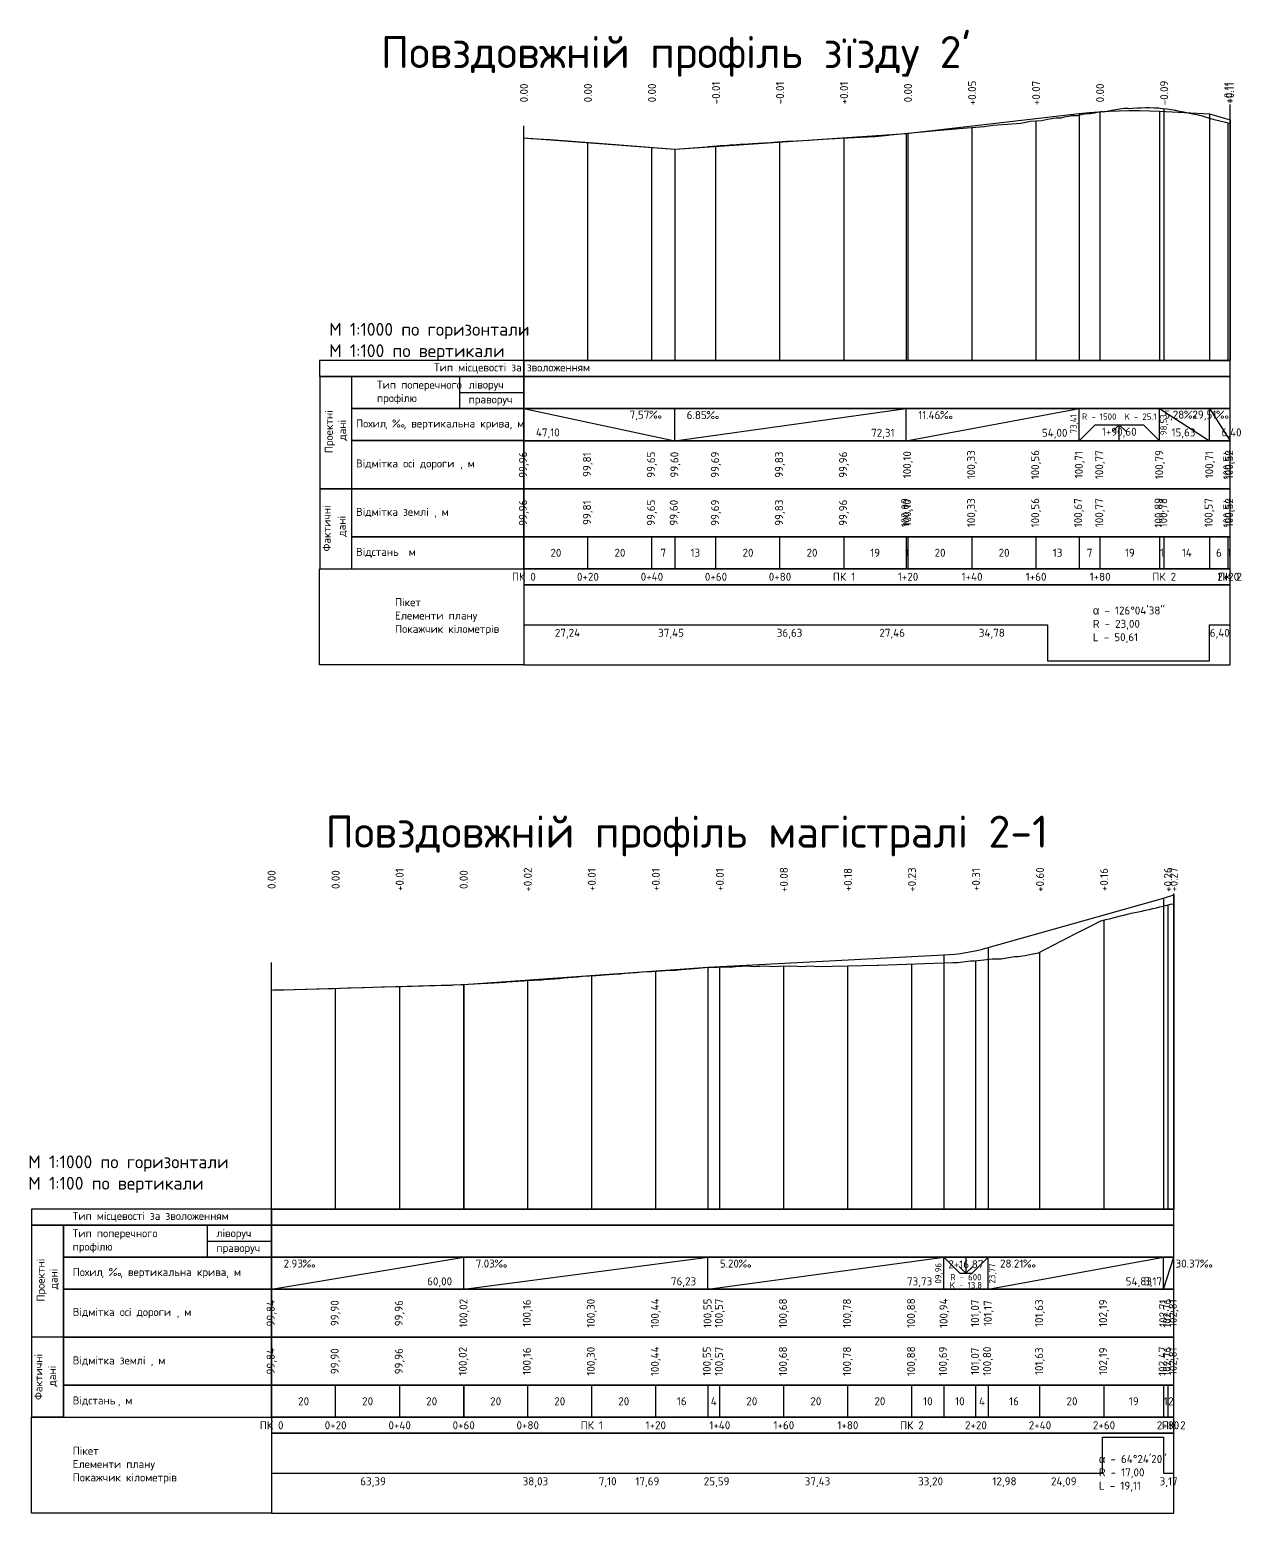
# Model space of a CAD drawing. Header units: metres. Extents: x 3746 to 7161, y 2134 to 3394.
# Drawn here: x 6782.4 to 7160.9, y 2805.9 to 3269.3 of the extents above; entities that cross this region are included whole.
import ezdxf

# ---------------------------------------------------------------- set-up
doc = ezdxf.new("R2010")
doc.units = ezdxf.units.M
for name, color, linetype in [('C-ROAD-PROF', 92, 'Continuous'), ('C-ROAD-PROF-BAND', 9, 'Continuous'), ('C-ROAD-PROF-BAND-HGEOM', 150, 'Continuous'), ('C-ROAD-PROF-GRID', 150, 'Continuous'), ('C-ROAD-PROF-LABEL', 7, 'Continuous'), ('C-ROAD-PROF-LINE', 1, 'Continuous'), ('ГП_Вид.Профиля', 7, 'Continuous'), ('Трасса съезд на бров.просп 3-C-ROAD-PROF-TEXT', 7, 'Continuous'), ('Трасса съезд на будивельныкив 2-C-ROAD-PROF-TEXT', 7, 'Continuous')]:
    doc.layers.add(name, color=color, linetype=linetype)
doc.styles.get("Standard").update_dxf_attribs({"font": 'arial.ttf'})
doc.styles.add('СПДС', font='isocpeur.ttf')

# ---------------------------------------------------------------- blocks, each defined once
blk = doc.blocks.new('Профиль - Форма 5')
blk.add_line((-25, -20), (-25, -10))
for points in [[(-80, -10), (-5, -10), (-5, -5), (-80, -5)], [(-80, -70), (-70, -70), (-70, -10), (-80, -10)], [(-70, -20), (-5, -20), (-5, -10), (-70, -10)], [(-70, -30), (-5, -30), (-5, -20), (-70, -20)], [(-70, -45), (-5, -45), (-5, -30), (-70, -30)], [(-70, -60), (-5, -60), (-5, -45), (-70, -45)], [(-70, -70), (-5, -70), (-5, -60), (-70, -60)], [(-5, -100), (-80, -100), (-80, -70), (-5, -70)]]:
    blk.add_lwpolyline(points, close=True)
for points in [[(-25, -15), (-5, -15)], [(-70, -45), (-80, -45)], [(-70, -70), (-80, -70)]]:
    blk.add_lwpolyline(points)
at = {"style": 'СПДС'}
for s, p in [('Тип місцевості за зволоженням', (-67.13, -8.38)), ('Тип поперечного', (-67.13, -13.79)), ('ліворуч', (-22.25, -13.75)), ('профілю', (-67.13, -17.96)), ('праворуч', (-22.25, -18.38)), ('Похил', (-67.13, -25.9)), (', ', (-58.13, -25.9)), ('‰', (-55.76, -25.9)), (', ', (-52.27, -25.9)), ('вертикальна крива', (-49.89, -25.9)), (', ', (-19.16, -25.9)), ('м', (-16.78, -25.9)), ('Відмітка осі дороги', (-67.13, -38.38)), ('м', (-32.26, -38.38)), (', ', (-34.63, -38.38)), ('Відмітка землі', (-67.13, -53.5)), (', ', (-42.76, -53.5)), ('м', (-40.38, -53.5)), ('Відстань', (-67.13, -66)), ('м', (-50.68, -66)), (', ', (-53.05, -66)), ('Пікет', (-67.13, -81.71)), ('Елементи плану', (-67.13, -85.88)), ('Покажчик кілометрів', (-67.13, -90.04))]:
    blk.add_text(s, height=2.5, dxfattribs=at).set_placement(p)
for s, p in [('Проектні ', (-75.89, -33.89)), ('дані', (-71.84, -30.09)), ('Фактичні', (-76.58, -64.63)), ('дані', (-72.33, -60.41))]:
    blk.add_text(s, height=2.5, rotation=90, dxfattribs=at).set_placement(p)

msp = doc.modelspace()

# ---------------------------------------------------------------- linework, layer by layer
msp.add_line((6916.783, 3150.955), (6916.783, 3160.955))
for points in [[(6872.981, 3160.955), (6936.783, 3160.955), (6936.783, 3165.955), (6872.981, 3165.955)], [(6873.008, 3100.955), (6883.008, 3100.955), (6883.008, 3160.955), (6873.008, 3160.955)], [(6936.783, 3070.955), (6872.935, 3070.955), (6872.935, 3100.955), (6936.783, 3100.955)]]:
    msp.add_lwpolyline(points, close=True)
for points in [[(6883.008, 3150.955), (6936.783, 3150.955), (6936.783, 3160.955), (6873.008, 3160.955)], [(6916.783, 3155.955), (6936.783, 3155.955)], [(6883.008, 3140.955), (6936.783, 3140.955), (6936.783, 3150.955), (6883.008, 3150.955)], [(6873.008, 3125.955), (6936.783, 3125.955), (6936.783, 3140.955), (6883.008, 3140.955)], [(6883.008, 3110.955), (6936.783, 3110.955), (6936.783, 3125.955), (6873.008, 3125.955)], [(6873.008, 3100.955), (6936.783, 3100.955), (6936.783, 3110.955), (6883.008, 3110.955)]]:
    msp.add_lwpolyline(points)
at = {"layer": 'C-ROAD-PROF', "color": 92, "linetype": 'Continuous', "lineweight": -3}
for p, q in [((6936.783, 3165.955), (6936.783, 3239.321)), ((6857.988, 2900.958), (6857.988, 2977.931))]:
    msp.add_line(p, q, dxfattribs=at)
at = {"layer": 'C-ROAD-PROF', "color": 7, "linetype": 'Continuous', "lineweight": -3, "ltscale": 2, "flags": 128}
for points in [[(6936.783, 3235.523), (6939.066, 3235.363), (6944.846, 3234.959), (6964.023, 3233.496), (6983.884, 3231.955), (6994.071, 3232.748), (6994.335, 3232.772), (6994.616, 3232.798), (6994.952, 3232.825), (6995.311, 3232.855), (6995.694, 3232.886), (6996.105, 3232.919), (6996.547, 3232.955), (6997.023, 3232.994), (6997.538, 3233.036), (6998.146, 3233.08), (6998.806, 3233.129), (6999.526, 3233.182), (7000.313, 3233.24), (7001.179, 3233.303), (7001.469, 3233.324), (7002.124, 3233.371), (7003.162, 3233.444), (7004.246, 3233.513), (7005.435, 3233.59), (7006.746, 3233.674), (7008.2, 3233.767), (7009.82, 3233.87), (7011.637, 3233.987), (7013.689, 3234.118), (7016.025, 3234.268), (7018.828, 3234.434), (7022.064, 3234.625), (7025.841, 3234.849), (7030.308, 3235.113), (7035.655, 3235.39), (7038.094, 3235.517), (7042.022, 3235.72), (7046.561, 3235.955), (7050.7, 3236.353), (7051.229, 3236.423), (7061.153, 3237.386), (7065.554, 3237.8), (7069.066, 3238.12), (7075.221, 3238.628), (7080.645, 3239.051), (7083.231, 3239.475), (7087.826, 3239.823), (7091.971, 3240.109), (7095.054, 3240.696), (7098.535, 3240.944), (7100.337, 3241.317), (7101.669, 3241.593), (7102.151, 3241.693), (7103.001, 3241.744), (7104.333, 3241.808), (7104.569, 3241.817), (7105.664, 3242.047), (7106.996, 3242.322), (7107.856, 3242.495), (7108.328, 3242.501), (7109.478, 3242.499), (7109.66, 3242.539), (7110.992, 3242.819), (7112.324, 3243.09), (7112.632, 3243.151), (7113.656, 3243.128), (7113.817, 3243.122), (7114.987, 3243.364), (7116.319, 3243.626), (7116.989, 3243.75), (7117.651, 3243.703), (7117.873, 3243.683), (7118.983, 3243.899), (7120.315, 3244.141), (7121.147, 3244.28), (7121.647, 3244.364), (7122.979, 3244.568), (7124.31, 3244.753), (7124.833, 3244.817), (7125.276, 3244.767), (7125.642, 3244.725), (7125.761, 3244.71), (7126.974, 3244.804), (7128.306, 3244.882), (7128.714, 3244.898), (7129.638, 3244.934), (7130.97, 3244.962), (7131.84, 3244.963), (7132.302, 3244.964), (7133.633, 3244.941), (7134.965, 3244.892), (7135.066, 3244.886), (7135.559, 3244.811), (7136.297, 3244.733), (7137.629, 3244.566), (7138.961, 3244.376), (7140.162, 3244.184), (7140.293, 3244.157), (7141.08, 3243.983), (7141.625, 3243.885), (7142.956, 3243.623), (7144.288, 3243.34), (7145.62, 3243.036), (7145.727, 3243.01), (7146.952, 3242.786), (7147.675, 3242.641), (7148.284, 3242.462), (7149.616, 3242.06), (7150.948, 3241.647), (7152.023, 3241.309), (7155.984, 3240.425)], [(6857.988, 2969.368), (6858.727, 2969.389), (6861.87, 2969.477), (6865.25, 2969.572), (6868.893, 2969.674), (6872.831, 2969.784), (6877.103, 2969.903), (6881.752, 2970.033), (6886.831, 2970.175), (6892.401, 2970.331), (6898.539, 2970.503), (6905.335, 2970.693), (6912.901, 2970.905), (6914.277, 2970.94), (6914.789, 2970.958), (6919.329, 2971.196), (6919.451, 2971.212), (6921.376, 2971.316), (6925.216, 2971.532), (6925.509, 2971.572), (6931.051, 2971.871), (6931.486, 2971.93), (6936.774, 2972.226), (6937.367, 2972.31), (6942.39, 2972.602), (6943.143, 2972.714), (6947.888, 2973.001), (6949.162, 2973.173), (6953.642, 2973.456), (6955.206, 2973.676), (6959.397, 2973.954), (6959.402, 2973.954), (6963.28, 2974.211), (6966.503, 2974.401), (6966.877, 2974.423), (6968.481, 2974.604), (6971.854, 2974.811), (6973.62, 2975.016), (6976.755, 2975.212), (6979.69, 2975.396), (6982.443, 2975.569), (6984.133, 2975.622), (6984.193, 2975.623), (6985.983, 2975.742), (6988.737, 2976.001), (6991.229, 2976.236), (6993.271, 2976.407), (6995.171, 2976.566), (6997.236, 2976.477), (6999.1, 2976.626), (7001.193, 2976.541), (7003.025, 2976.681), (7004.744, 2976.812), (7006.361, 2976.935), (7008.827, 2976.712), (7009.784, 2976.78), (7010.487, 2976.836), (7012.048, 2976.96), (7014.603, 2976.775), (7016.265, 2976.879), (7017.846, 2976.978), (7019.736, 2976.818), (7021.334, 2976.914), (7023.216, 2976.763), (7024.88, 2976.846), (7026.484, 2976.913), (7028.435, 2976.771), (7047.21, 2977.157), (7047.522, 2977.164), (7070.752, 2977.962), (7072.28, 2978.017), (7076.313, 2978.466), (7077.585, 2978.514), (7080.411, 2978.84), (7082.072, 2979.043), (7083.097, 2979.089), (7084.076, 2979.127), (7084.966, 2979.15), (7085.838, 2979.165), (7090.069, 2979.799), (7090.603, 2979.802), (7091.136, 2979.801), (7093.386, 2980.191), (7095.767, 2980.634), (7095.938, 2980.639), (7097.511, 2980.958), (7104.761, 2984.771), (7110.807, 2987.838), (7113.789, 2989.357), (7116.955, 2990.958), (7117.084, 2990.974), (7117.478, 2991.073), (7118.602, 2991.359), (7119.726, 2991.649), (7120.107, 2991.749), (7120.85, 2991.933), (7121.975, 2992.217), (7123.099, 2992.503), (7124.223, 2992.79), (7125.347, 2993.078), (7126.154, 2993.284), (7126.471, 2993.343), (7127.595, 2993.566), (7128.719, 2993.798), (7129.843, 2994.04), (7130.967, 2994.288), (7132.091, 2994.544), (7133.215, 2994.805), (7134.34, 2995.07), (7135.464, 2995.339), (7136.588, 2995.609), (7138.802, 2996.142)]]:
    msp.add_lwpolyline(points, dxfattribs=at)
at = {"layer": 'C-ROAD-PROF', "color": 92, "linetype": 'Continuous', "lineweight": -3, "ltscale": 2, "flags": 128}
for points in [[(7150.948, 3243.044), (7157.345, 3241.156)], [(7155.984, 3240.425), (7157.345, 3240.024), (7157.345, 3240.024)], [(7136.588, 2998.099), (7139.76, 2999.062)], [(7138.802, 2996.142), (7139.76, 2996.334), (7139.76, 2996.334)]]:
    msp.add_lwpolyline(points, dxfattribs=at)
at = {"layer": 'C-ROAD-PROF-BAND', "color": 7, "linetype": 'Continuous', "lineweight": -3}
for p, q in [((6936.783, 3140.945), (6936.783, 3150.945)), ((6983.884, 3140.945), (6983.884, 3150.945)), ((7056.191, 3140.945), (7056.191, 3150.945)), ((7110.194, 3140.945), (7110.194, 3150.945)), ((7135.313, 3140.945), (7135.313, 3150.945)), ((7150.948, 3140.945), (7150.948, 3150.945)), ((6936.783, 3100.945), (6936.783, 3110.945)), ((6956.783, 3100.945), (6956.783, 3110.945)), ((6976.783, 3100.945), (6976.783, 3110.945)), ((6983.884, 3110.945), (6983.884, 3100.945)), ((6996.783, 3100.945), (6996.783, 3110.945)), ((7016.783, 3100.945), (7016.783, 3110.945)), ((7036.783, 3100.945), (7036.783, 3110.945)), ((7056.191, 3110.945), (7056.191, 3100.945)), ((7056.783, 3100.945), (7056.783, 3110.945)), ((7076.783, 3100.945), (7076.783, 3110.945)), ((7096.783, 3100.945), (7096.783, 3110.945)), ((7110.194, 3110.945), (7110.194, 3100.945)), ((7116.783, 3100.945), (7116.783, 3110.945)), ((7135.313, 3110.945), (7135.313, 3100.945)), ((7136.783, 3100.945), (7136.783, 3110.945)), ((7150.948, 3110.945), (7150.948, 3100.945)), ((7156.783, 3100.945), (7156.783, 3110.945)), ((7157.345, 3100.945), (7157.345, 3110.945)), ((6857.988, 2875.948), (6857.988, 2885.948)), ((6917.988, 2875.948), (6917.988, 2885.948)), ((6994.221, 2875.948), (6994.221, 2885.948)), ((7067.952, 2875.948), (7067.952, 2885.948)), ((7081.756, 2875.948), (7081.756, 2885.948)), ((7136.588, 2875.948), (7136.588, 2885.948)), ((6857.988, 2835.948), (6857.988, 2845.948)), ((6877.988, 2835.948), (6877.988, 2845.948)), ((6897.988, 2835.948), (6897.988, 2845.948)), ((6917.988, 2835.948), (6917.988, 2845.948)), ((6917.988, 2845.948), (6917.988, 2835.948)), ((6937.988, 2835.948), (6937.988, 2845.948)), ((6957.988, 2835.948), (6957.988, 2845.948)), ((6977.988, 2835.948), (6977.988, 2845.948)), ((6994.221, 2845.948), (6994.221, 2835.948)), ((6997.988, 2835.948), (6997.988, 2845.948)), ((7017.988, 2835.948), (7017.988, 2845.948)), ((7037.988, 2835.948), (7037.988, 2845.948)), ((7057.988, 2835.948), (7057.988, 2845.948)), ((7067.952, 2845.948), (7067.952, 2835.948)), ((7077.988, 2835.948), (7077.988, 2845.948)), ((7081.756, 2845.948), (7081.756, 2835.948)), ((7097.988, 2835.948), (7097.988, 2845.948)), ((7117.988, 2835.948), (7117.988, 2845.948)), ((7136.588, 2845.948), (7136.588, 2835.948)), ((7137.988, 2835.948), (7137.988, 2845.948)), ((7139.76, 2835.948), (7139.76, 2845.948))]:
    msp.add_line(p, q, dxfattribs=at)
at = {"layer": 'C-ROAD-PROF-BAND', "color": 1, "linetype": 'Continuous', "lineweight": -3}
for p, q in [((6936.783, 3150.945), (6983.884, 3140.945)), ((6983.884, 3140.945), (7056.191, 3150.945)), ((7056.191, 3140.945), (7110.194, 3150.945)), ((7135.313, 3150.945), (7150.948, 3140.945)), ((7150.948, 3150.945), (7157.345, 3140.945)), ((7110.194, 3140.945), (7115.194, 3145.945)), ((7115.194, 3145.945), (7130.313, 3145.945)), ((7122.754, 3145.945), (7120.633, 3143.824)), ((7122.754, 3140.945), (7122.754, 3145.945)), ((7122.754, 3145.945), (7124.875, 3143.824)), ((7135.313, 3140.945), (7130.313, 3145.945)), ((6857.988, 2875.948), (6917.988, 2885.948)), ((6917.988, 2875.948), (6994.221, 2885.948)), ((6994.221, 2875.948), (7067.952, 2885.948)), ((7067.952, 2885.948), (7072.952, 2880.948)), ((7074.854, 2880.948), (7072.733, 2883.069)), ((7074.854, 2885.948), (7074.854, 2880.948)), ((7074.854, 2880.948), (7076.975, 2883.069)), ((7081.756, 2885.948), (7076.756, 2880.948)), ((7081.756, 2875.948), (7136.588, 2885.948)), ((7136.588, 2875.948), (7139.76, 2885.948)), ((7072.952, 2880.948), (7076.756, 2880.948))]:
    msp.add_line(p, q, dxfattribs=at)
at = {"layer": 'C-ROAD-PROF-BAND', "color": 7, "linetype": 'Continuous', "lineweight": -3}
for points in [[(6936.783, 3160.945), (7157.345, 3160.945), (7157.345, 3165.945), (6936.783, 3165.945)], [(6936.783, 3150.945), (7157.345, 3150.945), (7157.345, 3160.945), (6936.783, 3160.945)], [(6936.783, 3140.945), (7157.345, 3140.945), (7157.345, 3150.945), (6936.783, 3150.945)], [(6936.783, 3125.945), (7157.345, 3125.945), (7157.345, 3140.945), (6936.783, 3140.945)], [(6936.783, 3110.945), (7157.345, 3110.945), (7157.345, 3125.945), (6936.783, 3125.945)], [(6936.783, 3100.945), (7157.345, 3100.945), (7157.345, 3110.945), (6936.783, 3110.945)], [(6936.783, 3095.945), (7157.345, 3095.945), (7157.345, 3100.945), (6936.783, 3100.945)], [(6936.783, 3070.945), (7157.345, 3070.945), (7157.345, 3095.945), (6936.783, 3095.945)], [(6857.988, 2895.948), (7139.76, 2895.948), (7139.76, 2900.948), (6857.988, 2900.948)], [(6857.988, 2885.948), (7139.76, 2885.948), (7139.76, 2895.948), (6857.988, 2895.948)], [(6857.988, 2875.948), (7139.76, 2875.948), (7139.76, 2885.948), (6857.988, 2885.948)], [(6857.988, 2860.948), (7139.76, 2860.948), (7139.76, 2875.948), (6857.988, 2875.948)], [(6857.988, 2845.948), (7139.76, 2845.948), (7139.76, 2860.948), (6857.988, 2860.948)], [(6857.988, 2835.948), (7139.76, 2835.948), (7139.76, 2845.948), (6857.988, 2845.948)], [(6857.988, 2830.948), (7139.76, 2830.948), (7139.76, 2835.948), (6857.988, 2835.948)], [(6857.988, 2805.948), (7139.76, 2805.948), (7139.76, 2830.948), (6857.988, 2830.948)]]:
    msp.add_3dface(points, dxfattribs=at)
at = {"layer": 'C-ROAD-PROF-BAND-HGEOM', "color": 7, "linetype": 'Continuous', "lineweight": -3}
for p, q in [((6936.783, 3083.445), (7100.337, 3083.445)), ((7100.337, 3083.445), (7100.337, 3072.195)), ((7150.948, 3072.195), (7150.948, 3083.445)), ((7150.948, 3083.445), (7157.345, 3083.445)), ((7100.337, 3072.195), (7150.948, 3072.195)), ((7117.478, 2818.448), (7117.478, 2829.698)), ((7117.478, 2829.698), (7136.588, 2829.698)), ((7136.588, 2829.698), (7136.588, 2818.448)), ((6857.988, 2818.448), (7117.478, 2818.448)), ((7136.588, 2818.448), (7139.76, 2818.448))]:
    msp.add_line(p, q, dxfattribs=at)
at = {"layer": 'C-ROAD-PROF-GRID', "color": 150, "linetype": 'Continuous', "lineweight": -3}
for p, q in [((7116.783, 3165.955), (7116.783, 3243.712)), ((7136.783, 3165.955), (7136.783, 3244.672)), ((7096.783, 3165.955), (7096.783, 3240.819)), ((7156.783, 3165.955), (7156.783, 3240.19)), ((7157.345, 3165.955), (7157.345, 3240.024)), ((6936.783, 3165.955), (6936.783, 3235.523)), ((7016.783, 3165.955), (7016.783, 3234.313)), ((7036.783, 3165.955), (7036.783, 3235.449)), ((7056.783, 3165.955), (7056.783, 3236.962)), ((7076.783, 3165.955), (7076.783, 3238.749)), ((6956.783, 3165.955), (6956.783, 3234.048)), ((6976.783, 3165.955), (6976.783, 3232.506)), ((6996.783, 3165.955), (6996.783, 3232.974)), ((7137.988, 2900.958), (7137.988, 2995.946)), ((7139.76, 2900.958), (7139.76, 2996.334)), ((7117.988, 2900.958), (7117.988, 2991.203)), ((7097.988, 2900.958), (7097.988, 2981.209)), ((6977.988, 2900.958), (6977.988, 2975.29)), ((6997.988, 2900.958), (6997.988, 2976.537)), ((7017.988, 2900.958), (7017.988, 2976.966)), ((7037.988, 2900.958), (7037.988, 2976.967)), ((7057.988, 2900.958), (7057.988, 2977.524)), ((7077.988, 2900.958), (7077.988, 2978.56)), ((6897.988, 2900.958), (6897.988, 2970.488)), ((6917.988, 2900.958), (6917.988, 2971.125)), ((6937.988, 2900.958), (6937.988, 2972.346)), ((6957.988, 2900.958), (6957.988, 2973.86)), ((6857.988, 2900.958), (6857.988, 2969.368)), ((6877.988, 2900.958), (6877.988, 2969.928))]:
    msp.add_line(p, q, dxfattribs=at)
at = {"layer": 'C-ROAD-PROF-LABEL', "color": 1, "linetype": 'Continuous', "lineweight": -3}
for p, q in [((7135.313, 3243.87), (7135.313, 3165.955)), ((7110.194, 3243.094), (7110.194, 3165.955)), ((7150.948, 3243.044), (7150.948, 3165.955)), ((7157.345, 3241.156), (7157.345, 3165.955)), ((7056.191, 3236.905), (7056.191, 3165.955)), ((6983.884, 3231.955), (6983.884, 3165.955)), ((7136.588, 2998.099), (7136.588, 2900.958)), ((7139.76, 2999.062), (7139.76, 2900.958)), ((7067.952, 2980.324), (7067.952, 2900.958)), ((7081.756, 2982.63), (7081.756, 2900.958)), ((6994.221, 2976.486), (6994.221, 2900.958)), ((6917.988, 2971.125), (6917.988, 2900.958))]:
    msp.add_line(p, q, dxfattribs=at)
at = {"layer": 'C-ROAD-PROF-LABEL', "color": 7, "linetype": 'Continuous', "lineweight": -3}
for p, q in [((7157.345, 3165.955), (7157.345, 3245.955)), ((6936.783, 3165.955), (7157.345, 3165.955)), ((7139.76, 2900.958), (7139.76, 2999.522)), ((6857.988, 2900.958), (7139.76, 2900.958))]:
    msp.add_line(p, q, dxfattribs=at)
at = {"layer": 'C-ROAD-PROF-LINE', "color": 1, "linetype": 'Continuous', "lineweight": 30, "ltscale": 2, "flags": 128}
for points in [[(7110.194, 3243.094), (7113.334, 3243.421), (7116.474, 3243.682), (7119.614, 3243.878), (7122.754, 3244.008), (7125.894, 3244.072), (7129.034, 3244.07), (7132.173, 3244.003), (7135.313, 3243.87)], [(7135.313, 3243.87), (7150.948, 3243.044), (7157.345, 3241.156)], [(6936.783, 3235.523), (6983.884, 3231.955), (7056.191, 3236.905), (7110.194, 3243.094)], [(7081.756, 2982.63), (7136.588, 2998.099), (7139.76, 2999.062)], [(6857.988, 2969.368), (6917.988, 2971.125), (6994.221, 2976.486), (7067.952, 2980.324)], [(7067.952, 2980.324), (7069.678, 2980.439), (7071.403, 2980.603), (7073.129, 2980.817), (7074.854, 2981.08), (7076.579, 2981.393), (7078.305, 2981.756), (7080.03, 2982.168), (7081.756, 2982.63)]]:
    msp.add_lwpolyline(points, dxfattribs=at)

# ---------------------------------------------------------------- block references
at = {"layer": 'ГП_Вид.Профиля', "color": 7, "linetype": 'Continuous', "lineweight": -3}
msp.add_blockref('Профиль - Форма 5', (6862.988, 2905.958), dxfattribs=at)

# ---------------------------------------------------------------- texts
at = {"style": 'СПДС'}
for s, height, p in [("Повздовжній профіль зїзду 2'", 10, (6892.108, 3257.305)), ('Тип місцевості за зволоженням', 2.5, (6908.725, 3162.58)), ('Тип поперечного', 2.5, (6890.903, 3157.163)), ('профілю', 2.5, (6890.903, 3152.997)), ('ліворуч', 2.5, (6919.532, 3157.205)), ('праворуч', 2.5, (6919.532, 3152.58)), ('Похил', 2.5, (6884.356, 3145.059)), ('‰', 2.5, (6895.731, 3145.059)), ('вертикальна крива', 2.5, (6901.598, 3145.059)), ('м', 2.5, (6934.708, 3145.059)), (', ', 2.5, (6893.356, 3145.059)), (', ', 2.5, (6899.223, 3145.059)), (', ', 2.5, (6932.333, 3145.059)), ('Відмітка осі дороги', 2.5, (6884.356, 3132.58)), (', ', 2.5, (6916.856, 3132.58)), ('м', 2.5, (6919.231, 3132.58)), ('Відмітка землі', 2.5, (6884.356, 3117.455)), ('м', 2.5, (6911.106, 3117.455)), (', ', 2.5, (6908.731, 3117.455)), ('Відстань', 2.5, (6884.356, 3104.955)), (', ', 2.5, (6888.732, 3104.955)), ('м', 2.5, (6900.815, 3104.955)), ('Пікет', 2.5, (6896.538, 3089.247)), ('Елементи плану', 2.5, (6896.538, 3085.08)), ('Покажчик кілометрів', 2.5, (6896.538, 3080.913)), ('Повздовжній профіль магістралі 2-1', 10, (6874.828, 3013.831))]:
    msp.add_text(s, height=height, dxfattribs=at).set_placement(p)
for s, p in [('Проектні ', (6877.121, 3137.061)), ('дані', (6881.267, 3140.955)), ('Фактичні', (6876.431, 3106.327)), ('дані', (6881.131, 3110.955))]:
    msp.add_text(s, height=2.5, rotation=90, dxfattribs=at).set_placement(p)
at = {"layer": 'C-ROAD-PROF-BAND', "color": 1, "linetype": 'Continuous', "lineweight": -3, "char_height": 2.5, "attachment_point": 5, "rotation": 89.99998}
for s, insert in [('{\\fISOCPEUR|b0|i0|c204|p34;+0.05}', (7076.783, 3249.548)), ('{\\fISOCPEUR|b0|i0|c204|p34;+0.07}', (7096.783, 3249.548)), ('{\\fISOCPEUR|b0|i0|c204|p34;-0.09}', (7136.783, 3249.548)), ('{\\fISOCPEUR|b0|i0|c204|p34;0.00}', (6936.783, 3249.548)), ('{\\fISOCPEUR|b0|i0|c204|p34;0.00}', (6956.783, 3249.548)), ('{\\fISOCPEUR|b0|i0|c204|p34;0.00}', (6976.783, 3249.548)), ('{\\fISOCPEUR|b0|i0|c204|p34;-0.01}', (6996.783, 3249.548)), ('{\\fISOCPEUR|b0|i0|c204|p34;-0.01}', (7016.783, 3249.548)), ('{\\fISOCPEUR|b0|i0|c204|p34;+0.01}', (7036.783, 3249.548)), ('{\\fISOCPEUR|b0|i0|c204|p34;0.00}', (7056.783, 3249.548)), ('{\\fISOCPEUR|b0|i0|c204|p34;0.00}', (7116.783, 3249.548)), ('{\\fISOCPEUR|b0|i0|c204|p34;+0.11}', (7156.783, 3249.548)), ('{\\fISOCPEUR|b0|i0|c204|p34;+0.11}', (7157.345, 3249.548)), ('{\\fISOCPEUR|b0|i0|c204|p34;+0.02}', (6937.988, 3003.861)), ('{\\fISOCPEUR|b0|i0|c204|p34;+0.08}', (7017.988, 3003.861)), ('{\\fISOCPEUR|b0|i0|c204|p34;+0.18}', (7037.988, 3003.861)), ('{\\fISOCPEUR|b0|i0|c204|p34;+0.23}', (7057.988, 3003.861)), ('{\\fISOCPEUR|b0|i0|c204|p34;+0.60}', (7097.988, 3003.861)), ('{\\fISOCPEUR|b0|i0|c204|p34;+0.16}', (7117.988, 3003.861)), ('{\\fISOCPEUR|b0|i0|c204|p34;+0.26}', (7137.988, 3003.861)), ('{\\fISOCPEUR|b0|i0|c204|p34;+0.27}', (7139.76, 3003.861)), ('{\\fISOCPEUR|b0|i0|c204|p34;0.00}', (6857.988, 3003.861)), ('{\\fISOCPEUR|b0|i0|c204|p34;0.00}', (6877.988, 3003.861)), ('{\\fISOCPEUR|b0|i0|c204|p34;+0.01}', (6897.988, 3003.861)), ('{\\fISOCPEUR|b0|i0|c204|p34;0.00}', (6917.988, 3003.861)), ('{\\fISOCPEUR|b0|i0|c204|p34;+0.01}', (6957.988, 3003.861)), ('{\\fISOCPEUR|b0|i0|c204|p34;+0.01}', (6977.988, 3003.861)), ('{\\fISOCPEUR|b0|i0|c204|p34;+0.01}', (6997.988, 3003.861)), ('{\\fISOCPEUR|b0|i0|c204|p34;+0.31}', (7077.988, 3003.861))]:
    msp.add_mtext(s, dxfattribs=dict(at, insert=insert))
at = {"layer": 'C-ROAD-PROF-BAND', "color": 1, "linetype": 'Continuous', "lineweight": -3, "style": 'СПДС'}
for s, insert, char_height, attachment_point in [('7,57‰', (6980.259, 3150.32), 2.5, 3), ('6.85‰', (6987.634, 3150.195), 2.5, 1), ('11.46‰', (7059.941, 3150.195), 2.5, 1), ('R - 1500  K - 25.1', (7122.754, 3148.445), 2, 5), ('5,28‰', (7147.323, 3150.32), 2.5, 3), ('29,51‰', (7157.345, 3150.32), 2.5, 3), ('47,10', (6940.533, 3141.695), 2.5, 7), ('72,31', (7052.566, 3141.57), 2.5, 9), ('54,00', (7106.569, 3141.57), 2.5, 9), ('1+90,60', (7122.754, 3143.445), 2.5, 5), ('15,63', (7139.063, 3141.695), 2.5, 7), ('6,40', (7154.698, 3141.695), 2.5, 7), ('2.93‰', (6861.738, 2885.198), 2.5, 1), ('7.03‰', (6921.738, 2885.198), 2.5, 1), ('5.20‰', (6997.971, 2885.198), 2.5, 1), ('28.21‰', (7085.506, 2885.198), 2.5, 1), ('30.37‰', (7140.338, 2885.198), 2.5, 1), ('60,00', (6914.363, 2876.573), 2.5, 9), ('76,23', (6990.596, 2876.573), 2.5, 9), ('73,73', (7064.327, 2876.573), 2.5, 9), ('54,83', (7132.963, 2876.573), 2.5, 9), ('3,17', (7136.135, 2876.573), 2.5, 9)]:
    msp.add_mtext(s, dxfattribs=dict(at, insert=insert, char_height=char_height, attachment_point=attachment_point))
for s, insert, char_height, attachment_point, rotation in [('73,41', (7108.694, 3149.195), 2, 6, 90), ('98,53', (7136.813, 3149.195), 2, 6, 90), ('99,96', (6936.783, 3133.445), 2.5, 5, 89.99998), ('99,65', (6976.783, 3133.445), 2.5, 5, 89.99998), ('99,60', (6985.634, 3133.445), 2.5, 8, 90), ('99,69', (6996.783, 3133.445), 2.5, 5, 89.99998), ('99,83', (7016.783, 3133.445), 2.5, 5, 89.99998), ('99,96', (7036.783, 3133.445), 2.5, 5, 89.99998), ('100,10', (7056.783, 3133.445), 2.5, 5, 89.99998), ('100,33', (7076.783, 3133.445), 2.5, 5, 89.99998), ('100,56', (7096.783, 3133.445), 2.5, 5, 89.99998), ('100,71', (7111.944, 3133.445), 2.5, 8, 90), ('100,77', (7116.783, 3133.445), 2.5, 5, 89.99998), ('100,79', (7137.063, 3133.445), 2.5, 8, 90), ('100,71', (7152.698, 3133.445), 2.5, 8, 90), ('100,54', (7156.783, 3133.445), 2.5, 5, 89.99998), ('100,52', (7157.345, 3133.445), 2.5, 5, 89.99998), ('99,81', (6956.783, 3133.445), 2.5, 5, 89.99998), ('09,96', (7066.452, 2877.698), 2, 4, 90), ('2+16,87', (7074.854, 2883.448), 2.5, 5, 0.00405), ('23,77', (7083.256, 2877.698), 2, 4, 90), ('100,44', (6977.988, 2868.448), 2.5, 5, 89.99998), ('100,88', (7057.988, 2868.448), 2.5, 5, 89.99998), ('100,94', (7069.702, 2868.448), 2.5, 8, 90), ('99,84', (6857.988, 2868.448), 2.5, 5, 89.99998), ('99,90', (6877.988, 2868.448), 2.5, 5, 89.99998), ('99,96', (6897.988, 2868.448), 2.5, 5, 89.99998), ('100,02', (6919.738, 2868.448), 2.5, 8, 90), ('100,16', (6937.988, 2868.448), 2.5, 5, 89.99998), ('100,30', (6957.988, 2868.448), 2.5, 5, 89.99998), ('100,55', (6995.971, 2868.448), 2.5, 8, 90), ('100,57', (6997.988, 2868.448), 2.5, 5, 89.99998), ('100,68', (7017.988, 2868.448), 2.5, 5, 89.99998), ('100,78', (7037.988, 2868.448), 2.5, 5, 89.99998), ('101,07', (7077.988, 2868.448), 2.5, 5, 89.99998), ('101,17', (7083.506, 2868.448), 2.5, 8, 90), ('101,63', (7097.988, 2868.448), 2.5, 5, 89.99998), ('102,19', (7117.988, 2868.448), 2.5, 5, 89.99998), ('102,71', (7138.338, 2868.448), 2.5, 8, 90), ('102,76', (7137.988, 2868.448), 2.5, 5, 89.99998), ('102,81', (7139.76, 2868.448), 2.5, 5, 89.99998)]:
    msp.add_mtext(s, dxfattribs=dict(at, insert=insert, char_height=char_height, attachment_point=attachment_point, rotation=rotation))
at = {"layer": 'C-ROAD-PROF-BAND', "color": 7, "linetype": 'Continuous', "lineweight": -3, "char_height": 2.5, "attachment_point": 5, "style": 'СПДС'}
for s, insert, rotation in [('99,96', (6936.783, 3118.445), 89.99998), ('99,81', (6956.783, 3118.445), 89.99998), ('99,65', (6976.783, 3118.445), 89.99998), ('{\\fISOCPEUR|b0|i0|c204|p34;99,60}', (6983.884, 3118.445), 90), ('99,69', (6996.783, 3118.445), 89.99998), ('99,83', (7016.783, 3118.445), 89.99998), ('99,96', (7036.783, 3118.445), 89.99998), ('{\\fISOCPEUR|b0|i0|c204|p34;100,09}', (7056.191, 3118.445), 90), ('100,10', (7056.783, 3118.445), 89.99998), ('100,33', (7076.783, 3118.445), 89.99998), ('100,56', (7096.783, 3118.445), 89.99998), ('{\\fISOCPEUR|b0|i0|c204|p34;100,67}', (7110.194, 3118.445), 90), ('100,77', (7116.783, 3118.445), 89.99998), ('{\\fISOCPEUR|b0|i0|c204|p34;100,89}', (7135.313, 3118.445), 90), ('100,78', (7136.783, 3118.445), 89.99998), ('{\\fISOCPEUR|b0|i0|c204|p34;100,57}', (7150.948, 3118.445), 90), ('100,54', (7156.783, 3118.445), 89.99998), ('100,52', (7157.345, 3118.445), 89.99998), ('99,84', (6857.988, 2853.448), 89.99998), ('99,90', (6877.988, 2853.448), 89.99998), ('99,96', (6897.988, 2853.448), 89.99998), ('{\\fISOCPEUR|b0|i0|c204|p34;100,02}', (6917.988, 2853.448), 90), ('100,16', (6937.988, 2853.448), 89.99998), ('100,30', (6957.988, 2853.448), 89.99998), ('100,44', (6977.988, 2853.448), 89.99998), ('{\\fISOCPEUR|b0|i0|c204|p34;100,55}', (6994.221, 2853.448), 90), ('100,57', (6997.988, 2853.448), 89.99998), ('100,68', (7017.988, 2853.448), 89.99998), ('100,78', (7037.988, 2853.448), 89.99998), ('100,88', (7057.988, 2853.448), 89.99998), ('{\\fISOCPEUR|b0|i0|c204|p34;100,69}', (7067.952, 2853.448), 90), ('101,07', (7077.988, 2853.448), 89.99998), ('{\\fISOCPEUR|b0|i0|c204|p34;100,80}', (7081.756, 2853.448), 90), ('101,63', (7097.988, 2853.448), 89.99998), ('102,19', (7117.988, 2853.448), 89.99998), ('{\\fISOCPEUR|b0|i0|c204|p34;102,47}', (7136.588, 2853.448), 90), ('102,76', (7137.988, 2853.448), 89.99998), ('102,81', (7139.76, 2853.448), 89.99998)]:
    msp.add_mtext(s, dxfattribs=dict(at, insert=insert, rotation=rotation))
at = {"layer": 'C-ROAD-PROF-BAND', "color": 7, "linetype": 'Continuous', "lineweight": -3, "char_height": 2.5, "style": 'СПДС'}
for s, insert, attachment_point in [('ПК 0', (6936.783, 3098.445), 5), ('ПК 1', (7036.783, 3098.445), 5), ('ПК 2', (7136.783, 3098.445), 5), ('ПК 2', (7157.345, 3098.445), 5), ('{\\fArial|b0|i0|c204|p32;α} - {\\fISOCPEUR|b0|i0|c204|p34;126°04\'38"}\\PR - 23,00\\PL - 50,61', (7114.507, 3083.445), 4), ('27,24', (6950.403, 3082.195), 2), ('37,45', (6982.746, 3082.195), 2), ('36,63', (7019.782, 3082.195), 2), ('27,46', (7051.824, 3082.195), 2), ('34,78', (7082.946, 3082.195), 2), ('6,40', (7154.146, 3082.195), 2), ('ПК 0', (6857.988, 2833.448), 5), ('ПК 1', (6957.988, 2833.448), 5), ('ПК 2', (7057.988, 2833.448), 5), ('ПК 2', (7139.76, 2833.448), 5), ('{\\fArial|b0|i0|c204|p32;α} - {\\fISOCPEUR|b0|i0|c204|p34;64°24\'20"}\\PR - 17,00\\PL - 19,11', (7116.397, 2818.448), 4), ('63,39', (6889.682, 2817.198), 2), ('38,03', (6940.389, 2817.198), 2), ('7,10', (6962.952, 2817.198), 2), ('17,69', (6975.348, 2817.198), 2), ('25,59', (6996.989, 2817.198), 2), ('37,43', (7028.497, 2817.198), 2), ('33,20', (7063.811, 2817.198), 2), ('12,98', (7086.899, 2817.198), 2), ('24,09', (7105.432, 2817.198), 2), ('3,17', (7138.174, 2817.198), 2)]:
    msp.add_mtext(s, dxfattribs=dict(at, insert=insert, attachment_point=attachment_point))
at = {"layer": 'C-ROAD-PROF-BAND', "color": 9, "linetype": 'Continuous', "lineweight": -3, "char_height": 2.5, "attachment_point": 5, "style": 'СПДС'}
for s, insert in [('{\\C7;0+20}', (6956.783, 3098.445)), ('{\\C7;0+40}', (6976.783, 3098.445)), ('{\\C7;0+60}', (6996.783, 3098.445)), ('{\\C7;0+80}', (7016.783, 3098.445)), ('{\\C7;1+20}', (7056.783, 3098.445)), ('{\\C7;1+40}', (7076.783, 3098.445)), ('{\\C7;1+60}', (7096.783, 3098.445)), ('{\\C7;1+80}', (7116.783, 3098.445)), ('{\\C7;2+20}', (7156.783, 3098.445)), ('{\\C7;0+20}', (6877.988, 2833.448)), ('{\\C7;0+40}', (6897.988, 2833.448)), ('{\\C7;0+60}', (6917.988, 2833.448)), ('{\\C7;0+80}', (6937.988, 2833.448)), ('{\\C7;1+20}', (6977.988, 2833.448)), ('{\\C7;1+40}', (6997.988, 2833.448)), ('{\\C7;1+60}', (7017.988, 2833.448)), ('{\\C7;1+80}', (7037.988, 2833.448)), ('{\\C7;2+20}', (7077.988, 2833.448)), ('{\\C7;2+40}', (7097.988, 2833.448)), ('{\\C7;2+60}', (7117.988, 2833.448)), ('{\\C7;2+80}', (7137.988, 2833.448))]:
    msp.add_mtext(s, dxfattribs=dict(at, insert=insert))
at = {"layer": 'C-ROAD-PROF-BAND', "color": 1, "linetype": 'Continuous', "lineweight": -3, "insert": (7074.854, 2878.448), "char_height": 2, "attachment_point": 5, "rotation": 0.00405, "line_spacing_factor": 0.75, "style": 'СПДС'}
msp.add_mtext('R - 600\\PK - 13.8', dxfattribs=at)
at = {"layer": 'C-ROAD-PROF-LABEL', "color": 7, "linetype": 'Continuous', "lineweight": -3, "char_height": 4, "attachment_point": 7, "style": 'СПДС'}
for insert in [(6875.955, 3165.955), (6781.988, 2905.958)]:
    msp.add_mtext('M 1:1000 по горизонтали\\PM 1:100 по вертикали', dxfattribs=dict(at, insert=insert))
at = {"layer": 'Трасса съезд на бров.просп 3-C-ROAD-PROF-TEXT', "color": 7, "linetype": 'Continuous', "lineweight": -3, "char_height": 2.5, "attachment_point": 5, "style": 'СПДС'}
for s, insert in [('20', (6867.988, 2840.948)), ('20', (6887.988, 2840.948)), ('20', (6907.988, 2840.948)), ('20', (6927.988, 2840.948)), ('20', (6947.988, 2840.948)), ('20', (6967.988, 2840.948)), ('16', (6986.105, 2840.948)), ('4', (6996.105, 2840.948)), ('20', (7007.988, 2840.948)), ('20', (7027.988, 2840.948)), ('20', (7047.988, 2840.948)), ('10', (7062.97, 2840.948)), ('10', (7072.97, 2840.948)), ('4', (7079.872, 2840.948)), ('16', (7089.872, 2840.948)), ('20', (7107.988, 2840.948)), ('19', (7127.288, 2840.948)), ('1', (7137.288, 2840.948)), ('2', (7138.874, 2840.948))]:
    msp.add_mtext(s, dxfattribs=dict(at, insert=insert))
at = {"layer": 'Трасса съезд на будивельныкив 2-C-ROAD-PROF-TEXT', "color": 7, "linetype": 'Continuous', "lineweight": -3, "char_height": 2.5, "attachment_point": 5, "style": 'СПДС'}
for s, insert in [('20', (6946.783, 3105.945)), ('20', (6966.783, 3105.945)), ('7', (6980.333, 3105.945)), ('13', (6990.333, 3105.945)), ('20', (7006.783, 3105.945)), ('20', (7026.783, 3105.945)), ('19', (7046.487, 3105.945)), ('1', (7056.487, 3105.945)), ('20', (7066.783, 3105.945)), ('20', (7086.783, 3105.945)), ('13', (7103.489, 3105.945)), ('7', (7113.489, 3105.945)), ('19', (7126.048, 3105.945)), ('1', (7136.048, 3105.945)), ('14', (7143.865, 3105.945)), ('6', (7153.865, 3105.945)), ('1', (7157.064, 3105.945))]:
    msp.add_mtext(s, dxfattribs=dict(at, insert=insert))

doc.saveas('drawing.dxf')
